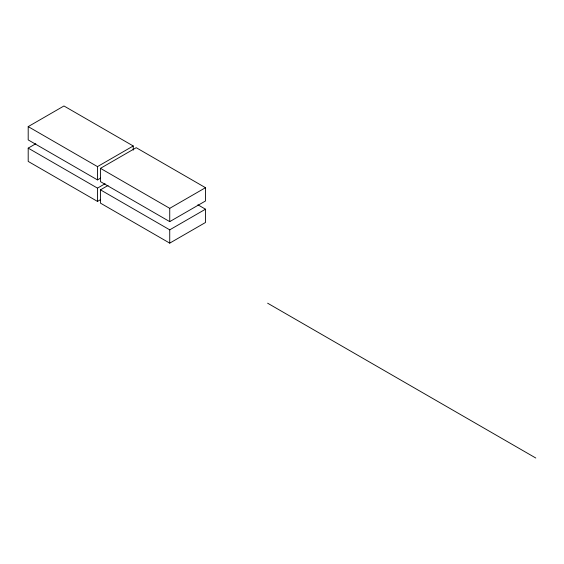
<?xml version="1.0" encoding="UTF-8"?>
<svg xmlns="http://www.w3.org/2000/svg" width="564" height="564" viewBox="0 0 564 564"><rect width="100%" height="100%" fill="white"/><g stroke="black" fill="none" stroke-linecap="round" stroke-linejoin="round"><path stroke-width="0.85" d="M100.526 178.153L97.48 179.909L28.2 139.914L28.2 126.618L63.958 105.976L133.238 145.977L133.238 150.13M100.526 199.656L97.48 201.411L28.2 161.417L28.2 148.128L35.807 143.735M28.2 126.618L97.48 166.62L133.238 145.977M100.462 168.34L136.22 147.697L205.493 187.692L205.493 200.981L169.736 221.631L100.462 181.629L100.462 168.34L169.736 208.335L205.493 187.692M28.2 148.128L97.48 188.122L105.087 183.73M197.886 204.802L205.493 209.202L205.493 222.491L169.736 243.133L100.462 203.132L100.462 189.842L108.069 185.45M100.462 189.842L169.736 229.844L205.493 209.202M267.618 303.192L535.8 458.024M169.736 208.335L169.736 221.631M169.736 229.844L169.736 243.133M97.48 166.62L97.48 179.909M97.48 188.122L97.48 201.411"/></g></svg>
